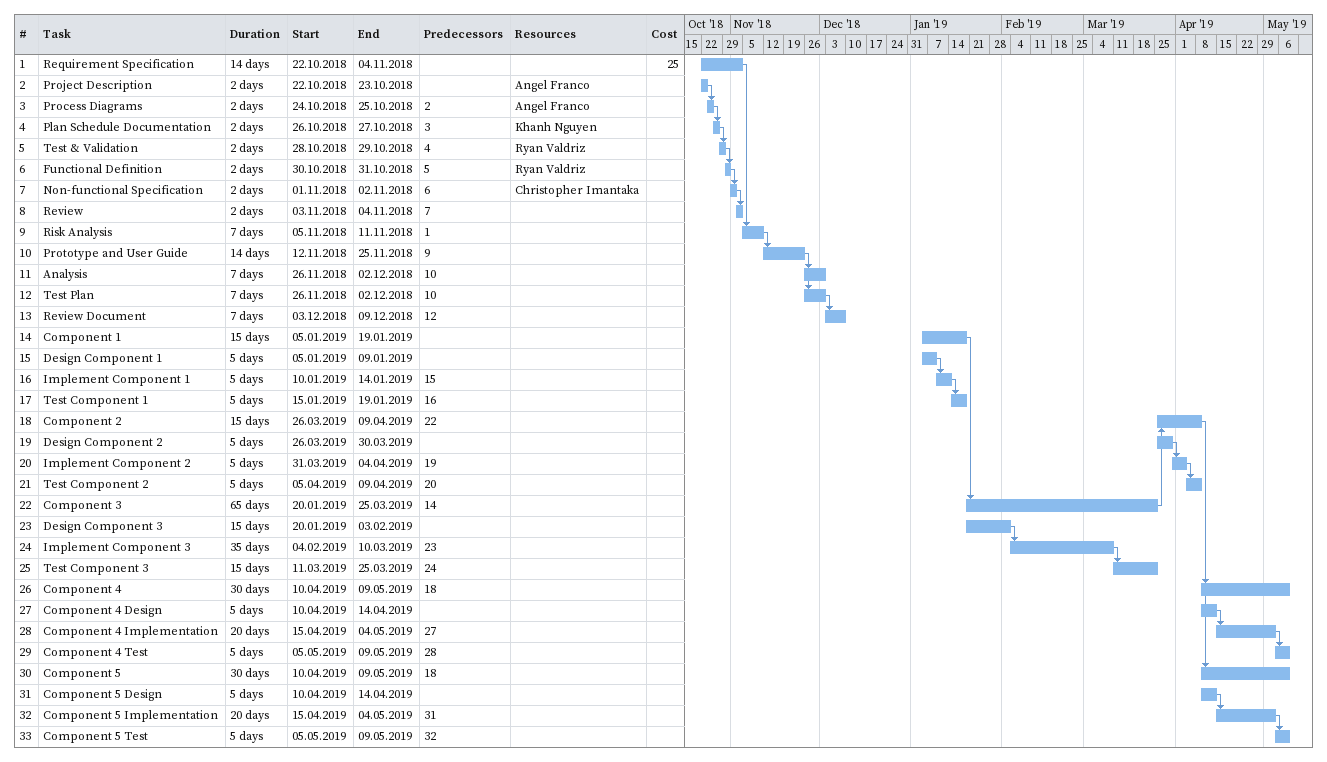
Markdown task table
| ID | Task | Duration | Start | Finish | Predecessors | Resources | Cost |
|---|---|---|---|---|---|---|---|
| 1 | Requirement Specification | 14d | 2018-10-22 | 2018-11-04 |  |  | 25 |
| 2 | Project Description | 2d | 2018-10-22 | 2018-10-23 |  | Angel Franco |  |
| 3 | Process Diagrams | 2d | 2018-10-24 | 2018-10-25 | 2 | Angel Franco |  |
| 4 | Plan Schedule Documentation | 2d | 2018-10-26 | 2018-10-27 | 3 | Khanh Nguyen |  |
| 5 | Test & Validation | 2d | 2018-10-28 | 2018-10-29 | 4 | Ryan Valdriz |  |
| 6 | Functional Definition | 2d | 2018-10-30 | 2018-10-31 | 5 | Ryan Valdriz |  |
| 7 | Non-functional Specification | 2d | 2018-11-01 | 2018-11-02 | 6 | Christopher Imantaka |  |
| 8 | Review | 2d | 2018-11-03 | 2018-11-04 | 7 |  |  |
| 9 | Risk Analysis | 7d | 2018-11-05 | 2018-11-11 | 1 |  |  |
| 10 | Prototype and User Guide | 14d | 2018-11-12 | 2018-11-25 | 9 |  |  |
| 11 | Analysis | 7d | 2018-11-26 | 2018-12-02 | 10 |  |  |
| 12 | Test Plan | 7d | 2018-11-26 | 2018-12-02 | 10 |  |  |
| 13 | Review Document | 7d | 2018-12-03 | 2018-12-09 | 12 |  |  |
| 14 | Component 1 | 15d | 2019-01-05 | 2019-01-19 |  |  |  |
| 15 | Design Component 1 | 5d | 2019-01-05 | 2019-01-09 |  |  |  |
| 16 | Implement Component 1 | 5d | 2019-01-10 | 2019-01-14 | 15 |  |  |
| 17 | Test Component 1 | 5d | 2019-01-15 | 2019-01-19 | 16 |  |  |
| 18 | Component 2 | 15d | 2019-03-26 | 2019-04-09 | 22 |  |  |
| 19 | Design Component 2 | 5d | 2019-03-26 | 2019-03-30 |  |  |  |
| 20 | Implement Component 2 | 5d | 2019-03-31 | 2019-04-04 | 19 |  |  |
| 21 | Test Component 2 | 5d | 2019-04-05 | 2019-04-09 | 20 |  |  |
| 22 | Component 3 | 65d | 2019-01-20 | 2019-03-25 | 14 |  |  |
| 23 | Design Component 3 | 15d | 2019-01-20 | 2019-02-03 |  |  |  |
| 24 | Implement Component 3 | 35d | 2019-02-04 | 2019-03-10 | 23 |  |  |
| 25 | Test Component 3 | 15d | 2019-03-11 | 2019-03-25 | 24 |  |  |
| 26 | Component 4 | 30d | 2019-04-10 | 2019-05-09 | 18 |  |  |
| 27 | Component 4 Design | 5d | 2019-04-10 | 2019-04-14 |  |  |  |
| 28 | Component 4 Implementation | 20d | 2019-04-15 | 2019-05-04 | 27 |  |  |
| 29 | Component 4 Test | 5d | 2019-05-05 | 2019-05-09 | 28 |  |  |
| 30 | Component 5 | 30d | 2019-04-10 | 2019-05-09 | 18 |  |  |
| 31 | Component 5 Design | 5d | 2019-04-10 | 2019-04-14 |  |  |  |
| 32 | Component 5 Implementation | 20d | 2019-04-15 | 2019-05-04 | 31 |  |  |
| 33 | Component 5 Test | 5d | 2019-05-05 | 2019-05-09 | 32 |  |  |
